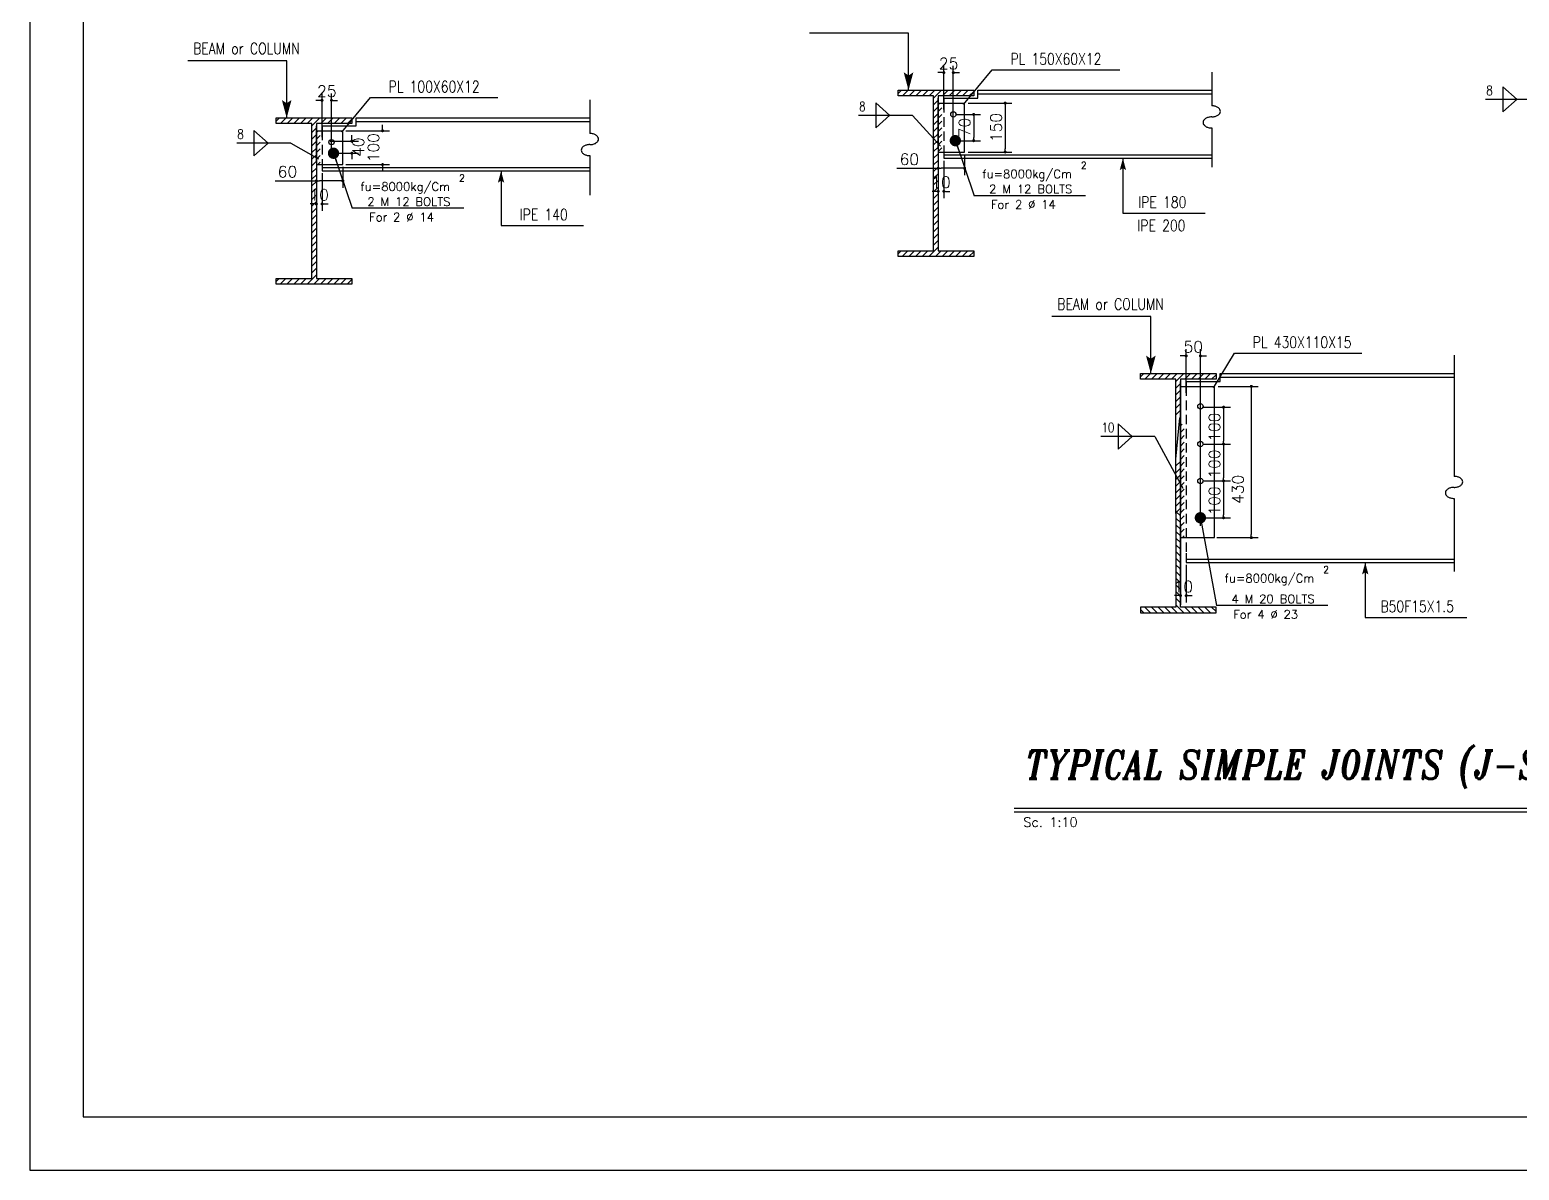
# Model space of a CAD drawing. Header units: inches. Extents: x 1387 to 2676, y -3005 to -2136.
# Drawn here: x 2503.11 to 2542.5, y -2936.81 to -2906.65 of the extents above; entities that cross this region are included whole.
import ezdxf
from ezdxf.enums import TextEntityAlignment as Align

# ---------------------------------------------------------------- set-up
doc = ezdxf.new("R2010")
doc.units = ezdxf.units.IN
doc.header["$MEASUREMENT"] = 0
doc.linetypes.add('HIDDEN', pattern=[0.375, 0.25, -0.125])
for name, color, linetype in [('1', 1, 'Continuous'), ('1R', 1, 'Continuous'), ('2Y', 2, 'Continuous'), ('3', 3, 'HIDDEN'), ('3G', 3, 'Continuous'), ('4C', 4, 'Continuous'), ('col-new', 3, 'Continuous'), ('D', 1, 'Continuous'), ('DIM', 8, 'Continuous'), ('Hatch', 1, 'Continuous'), ('LAIN-1', 1, 'HIDDEN'), ('lateral brace', 5, 'Continuous'), ('Layer4', 118, 'Continuous'), ('Pich', 2, 'Continuous'), ('TRI1', 3, 'Continuous')]:
    doc.layers.add(name, color=color, linetype=linetype)
doc.styles.add('ITALICT', font='italict')
doc.styles.add('ROMANC', font='TXT.shx')
doc.styles.add('ROMANS', font='ROMANS')
doc.styles.add('ROMANT', font='romant')
doc.dimstyles.new('1-50-2', dxfattribs={"dimtxt": 0.3, "dimasz": 0.08, "dimexe": 0.18, "dimexo": 0.0625, "dimgap": 0.09, "dimtad": 1, "dimdec": 0, "dimlfac": 500, "dimdsep": 46, "dimtxsty": 'ROMANT', "dimblk": 'DOT', "dimcen": 0.09, "dimclrd": 1, "dimclre": 1, "dimclrt": 3, "dimadec": 0, "dimazin": 0, "dimtfac": 1, "dimtdec": 0, "dimtix": 1, "dimtofl": 0, "dimtmove": 2, "dimatfit": 3, "dimldrblk": 'DOT', "dimfxl": 1, "dimtolj": 1, "dimarcsym": 0})
doc.dimstyles.new('10', dxfattribs={"dimtxt": 0.2, "dimasz": 0.09, "dimexe": 0.18, "dimexo": 0.1, "dimgap": 0, "dimtad": 0, "dimdec": 3, "dimlfac": 100, "dimrnd": 0.5, "dimzin": 12, "dimdsep": 46, "dimtxsty": 'ROMANC', "dimblk": 'DOT', "dimcen": 0, "dimclrd": 1, "dimclre": 1, "dimclrt": 2, "dimadec": 1, "dimazin": 0, "dimtfac": 1, "dimtdec": 3, "dimtmove": 2, "dimatfit": 3, "dimldrblk": 'DOT', "dimfxl": 1, "dimtvp": 0.909091, "dimtolj": 1, "dimtzin": 12, "dimarcsym": 0})

# ---------------------------------------------------------------- blocks, each defined once
blk = doc.blocks.new('DOT')
at = {"layer": 'DIM', "color": 0, "linetype": 'ByBlock'}
blk.add_line((-0.5, 0), (-1, 0), dxfattribs=at)
at = {"layer": 'DIM', "color": 0, "linetype": 'ByBlock', "const_width": 0.5}
blk.add_lwpolyline([(-0.25, 0, 1), (0.25, 0, 1)], format="xyb", close=True, dxfattribs=at)
blk = doc.blocks.new('*D75')
at = {"layer": 'D', "color": 1, "lineweight": -2, "transparency": 16777216}
for p, q in [((2512.441, -2909.24), (2512.441, -2909.16)), ((2511.465, -2909.32), (2512.621, -2909.32)), ((2511.465, -2910.214), (2512.621, -2910.214)), ((2512.441, -2910.294), (2512.441, -2910.374))]:
    blk.add_line(p, q, dxfattribs=at)
at = {"layer": 'Defpoints', "color": 0, "transparency": 16777216}
for p in [(2511.403, -2909.32), (2511.403, -2910.214), (2512.441, -2910.214)]:
    blk.add_point(p, dxfattribs=at)
at = {"layer": 'D', "color": 1, "lineweight": -2, "transparency": 16777216, "xscale": 0.08, "yscale": 0.08, "zscale": 0.08}
for p, rotation in [((2512.441, -2909.32), 270), ((2512.441, -2910.214), 90)]:
    blk.add_blockref('DOT', p, dxfattribs=dict(at, rotation=rotation))
at = {"layer": 'D', "color": 2, "transparency": 16777216, "insert": (2512.201, -2909.767), "char_height": 0.3, "attachment_point": 5, "rotation": 90, "style": 'ROMANS'}
blk.add_mtext('\\A1;100', dxfattribs=at)
blk = doc.blocks.new('_Dot')
at = {"layer": 'DIM', "color": 0, "lineweight": -2}
blk.add_line((-0.5, 0), (-1, 0), dxfattribs=at)
at = {"layer": 'DIM', "color": 0, "const_width": 0.5}
blk.add_lwpolyline([(-0.25, 0, 1), (0.25, 0, 1)], format="xyb", close=True, dxfattribs=at)
blk = doc.blocks.new('*D118')
at = {"layer": 'D', "color": 1, "lineweight": -2, "transparency": 16777216}
for p, q in [((2510.69, -2910.444), (2510.69, -2911.435)), ((2510.84, -2910.444), (2510.84, -2911.435)), ((2510.61, -2911.255), (2510.53, -2911.255)), ((2510.92, -2911.255), (2511, -2911.255))]:
    blk.add_line(p, q, dxfattribs=at)
at = {"layer": 'Defpoints', "color": 0, "transparency": 16777216}
for p in [(2510.69, -2910.381), (2510.84, -2910.381), (2510.69, -2911.255)]:
    blk.add_point(p, dxfattribs=at)
at = {"layer": 'D', "color": 1, "lineweight": -2, "transparency": 16777216, "xscale": 0.08, "yscale": 0.08, "zscale": 0.08}
blk.add_blockref('DOT', (2510.69, -2911.255), dxfattribs=at)
at = {"layer": 'D', "color": 1, "lineweight": -2, "transparency": 16777216, "xscale": 0.08, "yscale": 0.08, "zscale": 0.08, "rotation": 180}
blk.add_blockref('DOT', (2510.84, -2911.255), dxfattribs=at)
at = {"layer": 'D', "color": 2, "transparency": 16777216, "insert": (2510.765, -2911.015), "char_height": 0.3, "attachment_point": 5, "style": 'ROMANS'}
blk.add_mtext('\\A1;10', dxfattribs=at)
blk = doc.blocks.new('*D76')
at = {"layer": 'D', "color": 1, "lineweight": -2, "transparency": 16777216}
for p, q in [((2510.84, -2909.491), (2510.84, -2908.335)), ((2511.09, -2909.832), (2511.09, -2908.335)), ((2510.76, -2908.515), (2510.68, -2908.515)), ((2511.17, -2908.515), (2511.25, -2908.515))]:
    blk.add_line(p, q, dxfattribs=at)
at = {"layer": 'Defpoints', "color": 0, "transparency": 16777216}
for p in [(2511.09, -2908.515), (2510.84, -2909.553), (2511.09, -2909.895)]:
    blk.add_point(p, dxfattribs=at)
at = {"layer": 'D', "color": 1, "lineweight": -2, "transparency": 16777216, "xscale": 0.08, "yscale": 0.08, "zscale": 0.08}
blk.add_blockref('DOT', (2510.84, -2908.515), dxfattribs=at)
at = {"layer": 'D', "color": 1, "lineweight": -2, "transparency": 16777216, "xscale": 0.08, "yscale": 0.08, "zscale": 0.08, "rotation": 180}
blk.add_blockref('DOT', (2511.09, -2908.515), dxfattribs=at)
at = {"layer": 'D', "color": 2, "transparency": 16777216, "insert": (2510.965, -2908.275), "char_height": 0.3, "attachment_point": 5, "style": 'ROMANS'}
blk.add_mtext('\\A1;25', dxfattribs=at)
blk = doc.blocks.new('*D77')
at = {"layer": 'D', "color": 1, "lineweight": -2, "transparency": 16777216}
for p, q in [((2511.628, -2909.515), (2511.628, -2909.435)), ((2511.054, -2909.595), (2511.808, -2909.595)), ((2511.054, -2909.914), (2511.808, -2909.914)), ((2511.628, -2909.994), (2511.628, -2910.074))]:
    blk.add_line(p, q, dxfattribs=at)
at = {"layer": 'Defpoints', "color": 0, "transparency": 16777216}
for p in [(2510.991, -2909.595), (2510.991, -2909.914), (2511.628, -2909.914)]:
    blk.add_point(p, dxfattribs=at)
at = {"layer": 'D', "color": 1, "lineweight": -2, "transparency": 16777216, "xscale": 0.08, "yscale": 0.08, "zscale": 0.08}
for p, rotation in [((2511.628, -2909.595), 270), ((2511.628, -2909.914), 90)]:
    blk.add_blockref('DOT', p, dxfattribs=dict(at, rotation=rotation))
at = {"layer": 'D', "color": 2, "transparency": 16777216, "insert": (2511.8, -2909.755), "char_height": 0.3, "attachment_point": 5, "rotation": 90, "style": 'ROMANS'}
blk.add_mtext('\\A1;40', dxfattribs=at)
blk = doc.blocks.new('*D119')
at = {"layer": 'D', "color": 1, "lineweight": -2, "transparency": 16777216}
for p, q in [((2510.69, -2910.277), (2510.69, -2910.825)), ((2511.39, -2910.277), (2511.39, -2910.825)), ((2509.6, -2910.645), (2510.69, -2910.645)), ((2511.31, -2910.645), (2510.77, -2910.645))]:
    blk.add_line(p, q, dxfattribs=at)
at = {"layer": 'Defpoints', "color": 0, "transparency": 16777216}
for p in [(2510.69, -2910.214), (2511.39, -2910.214), (2510.69, -2910.645)]:
    blk.add_point(p, dxfattribs=at)
at = {"layer": 'D', "color": 1, "lineweight": -2, "transparency": 16777216, "xscale": 0.08, "yscale": 0.08, "zscale": 0.08, "rotation": 180}
blk.add_blockref('DOT', (2510.69, -2910.645), dxfattribs=at)
at = {"layer": 'D', "color": 1, "lineweight": -2, "transparency": 16777216, "xscale": 0.08, "yscale": 0.08, "zscale": 0.08}
blk.add_blockref('DOT', (2511.39, -2910.645), dxfattribs=at)
at = {"layer": 'D', "color": 2, "transparency": 16777216, "insert": (2509.925, -2910.405), "char_height": 0.3, "attachment_point": 5, "style": 'ROMANS'}
blk.add_mtext('\\A1;60', dxfattribs=at)
blk = doc.blocks.new('*D87')
at = {"layer": 'D', "color": 1, "lineweight": -2, "transparency": 16777216}
for p, q in [((2527.932, -2908.588), (2529.088, -2908.588)), ((2528.908, -2908.668), (2528.908, -2909.802)), ((2527.932, -2909.882), (2529.088, -2909.882))]:
    blk.add_line(p, q, dxfattribs=at)
at = {"layer": 'Defpoints', "color": 0, "transparency": 16777216}
for p in [(2527.869, -2908.588), (2527.869, -2909.882), (2528.908, -2909.882)]:
    blk.add_point(p, dxfattribs=at)
at = {"layer": 'D', "color": 1, "lineweight": -2, "transparency": 16777216, "xscale": 0.08, "yscale": 0.08, "zscale": 0.08}
for p, rotation in [((2528.908, -2908.588), 90), ((2528.908, -2909.882), 270)]:
    blk.add_blockref('DOT', p, dxfattribs=dict(at, rotation=rotation))
at = {"layer": 'D', "color": 2, "transparency": 16777216, "insert": (2528.668, -2909.235), "char_height": 0.3, "attachment_point": 5, "rotation": 90, "style": 'ROMANS'}
blk.add_mtext('\\A1;150', dxfattribs=at)
blk = doc.blocks.new('*D120')
at = {"layer": 'D', "color": 1, "lineweight": -2, "transparency": 16777216}
for p, q in [((2527.136, -2910.111), (2527.136, -2911.102)), ((2527.286, -2910.111), (2527.286, -2911.102)), ((2527.056, -2910.922), (2526.976, -2910.922)), ((2527.366, -2910.922), (2527.446, -2910.922))]:
    blk.add_line(p, q, dxfattribs=at)
at = {"layer": 'Defpoints', "color": 0, "transparency": 16777216}
for p in [(2527.136, -2910.049), (2527.286, -2910.049), (2527.136, -2910.922)]:
    blk.add_point(p, dxfattribs=at)
at = {"layer": 'D', "color": 1, "lineweight": -2, "transparency": 16777216, "xscale": 0.08, "yscale": 0.08, "zscale": 0.08}
blk.add_blockref('DOT', (2527.136, -2910.922), dxfattribs=at)
at = {"layer": 'D', "color": 1, "lineweight": -2, "transparency": 16777216, "xscale": 0.08, "yscale": 0.08, "zscale": 0.08, "rotation": 180}
blk.add_blockref('DOT', (2527.286, -2910.922), dxfattribs=at)
at = {"layer": 'D', "color": 2, "transparency": 16777216, "insert": (2527.211, -2910.682), "char_height": 0.3, "attachment_point": 5, "style": 'ROMANS'}
blk.add_mtext('\\A1;10', dxfattribs=at)
blk = doc.blocks.new('*D88')
at = {"layer": 'D', "color": 1, "lineweight": -2, "transparency": 16777216}
for p, q in [((2527.206, -2907.782), (2527.126, -2907.782)), ((2527.286, -2908.758), (2527.286, -2907.602)), ((2527.536, -2909.5), (2527.536, -2907.602)), ((2527.616, -2907.782), (2527.696, -2907.782))]:
    blk.add_line(p, q, dxfattribs=at)
at = {"layer": 'Defpoints', "color": 0, "transparency": 16777216}
for p in [(2527.536, -2907.782), (2527.286, -2908.821), (2527.536, -2909.562)]:
    blk.add_point(p, dxfattribs=at)
at = {"layer": 'D', "color": 1, "lineweight": -2, "transparency": 16777216, "xscale": 0.08, "yscale": 0.08, "zscale": 0.08}
blk.add_blockref('DOT', (2527.286, -2907.782), dxfattribs=at)
at = {"layer": 'D', "color": 1, "lineweight": -2, "transparency": 16777216, "xscale": 0.08, "yscale": 0.08, "zscale": 0.08, "rotation": 180}
blk.add_blockref('DOT', (2527.536, -2907.782), dxfattribs=at)
at = {"layer": 'D', "color": 2, "transparency": 16777216, "insert": (2527.411, -2907.542), "char_height": 0.3, "attachment_point": 5, "style": 'ROMANS'}
blk.add_mtext('\\A1;25', dxfattribs=at)
blk = doc.blocks.new('*D89')
at = {"layer": 'D', "color": 1, "lineweight": -2, "transparency": 16777216}
for p, q in [((2527.599, -2908.888), (2528.255, -2908.888)), ((2528.075, -2908.968), (2528.075, -2909.502)), ((2527.5, -2909.582), (2528.255, -2909.582))]:
    blk.add_line(p, q, dxfattribs=at)
at = {"layer": 'Defpoints', "color": 0, "transparency": 16777216}
for p in [(2527.536, -2908.888), (2527.438, -2909.582), (2528.075, -2909.582)]:
    blk.add_point(p, dxfattribs=at)
at = {"layer": 'D', "color": 1, "lineweight": -2, "transparency": 16777216, "xscale": 0.08, "yscale": 0.08, "zscale": 0.08}
for p, rotation in [((2528.075, -2908.888), 90), ((2528.075, -2909.582), 270)]:
    blk.add_blockref('DOT', p, dxfattribs=dict(at, rotation=rotation))
at = {"layer": 'D', "color": 2, "transparency": 16777216, "insert": (2527.835, -2909.235), "char_height": 0.3, "attachment_point": 5, "rotation": 90, "style": 'ROMANS'}
blk.add_mtext('\\A1;70', dxfattribs=at)
blk = doc.blocks.new('*D121')
at = {"layer": 'D', "color": 1, "lineweight": -2, "transparency": 16777216}
for p, q in [((2527.136, -2909.944), (2527.136, -2910.492)), ((2527.836, -2909.944), (2527.836, -2910.492)), ((2526.046, -2910.312), (2527.136, -2910.312)), ((2527.756, -2910.312), (2527.216, -2910.312))]:
    blk.add_line(p, q, dxfattribs=at)
at = {"layer": 'Defpoints', "color": 0, "transparency": 16777216}
for p in [(2527.136, -2909.882), (2527.836, -2909.882), (2527.136, -2910.312)]:
    blk.add_point(p, dxfattribs=at)
at = {"layer": 'D', "color": 1, "lineweight": -2, "transparency": 16777216, "xscale": 0.08, "yscale": 0.08, "zscale": 0.08, "rotation": 180}
blk.add_blockref('DOT', (2527.136, -2910.312), dxfattribs=at)
at = {"layer": 'D', "color": 1, "lineweight": -2, "transparency": 16777216, "xscale": 0.08, "yscale": 0.08, "zscale": 0.08}
blk.add_blockref('DOT', (2527.836, -2910.312), dxfattribs=at)
at = {"layer": 'D', "color": 2, "transparency": 16777216, "insert": (2526.372, -2910.072), "char_height": 0.3, "attachment_point": 5, "style": 'ROMANS'}
blk.add_mtext('\\A1;60', dxfattribs=at)
blk = doc.blocks.new('*D481')
at = {"layer": 'D', "color": 1, "lineweight": -2, "transparency": 16777216}
for p, q in [((2534.541, -2916.081), (2535.597, -2916.081)), ((2535.417, -2916.161), (2535.417, -2920.001)), ((2534.508, -2920.081), (2535.597, -2920.081))]:
    blk.add_line(p, q, dxfattribs=at)
at = {"layer": 'Defpoints', "color": 0, "transparency": 16777216}
for p in [(2534.478, -2916.081), (2534.446, -2920.081), (2535.417, -2920.081)]:
    blk.add_point(p, dxfattribs=at)
at = {"layer": 'D', "color": 1, "lineweight": -2, "transparency": 16777216, "xscale": 0.08, "yscale": 0.08, "zscale": 0.08}
for p, rotation in [((2535.417, -2916.081), 90), ((2535.417, -2920.081), 270)]:
    blk.add_blockref('DOT', p, dxfattribs=dict(at, rotation=rotation))
at = {"layer": 'D', "color": 2, "transparency": 16777216, "insert": (2535.063, -2918.806), "char_height": 0.3, "attachment_point": 5, "rotation": 90, "style": 'ROMANS'}
blk.add_mtext('\\A1;430', dxfattribs=at)
blk = doc.blocks.new('*D485')
at = {"layer": 'D', "color": 1, "lineweight": -2, "transparency": 16777216}
for p, q in [((2533.546, -2920.804), (2533.546, -2921.795)), ((2533.696, -2920.804), (2533.696, -2921.795)), ((2533.466, -2921.615), (2533.386, -2921.615)), ((2533.776, -2921.615), (2533.856, -2921.615))]:
    blk.add_line(p, q, dxfattribs=at)
at = {"layer": 'Defpoints', "color": 0, "transparency": 16777216}
for p in [(2533.546, -2920.742), (2533.696, -2920.742), (2533.546, -2921.615)]:
    blk.add_point(p, dxfattribs=at)
at = {"layer": 'D', "color": 1, "lineweight": -2, "transparency": 16777216, "xscale": 0.08, "yscale": 0.08, "zscale": 0.08}
blk.add_blockref('DOT', (2533.546, -2921.615), dxfattribs=at)
at = {"layer": 'D', "color": 1, "lineweight": -2, "transparency": 16777216, "xscale": 0.08, "yscale": 0.08, "zscale": 0.08, "rotation": 180}
blk.add_blockref('DOT', (2533.696, -2921.615), dxfattribs=at)
at = {"layer": 'D', "color": 2, "transparency": 16777216, "insert": (2533.621, -2921.375), "char_height": 0.3, "attachment_point": 5, "style": 'ROMANS'}
blk.add_mtext('\\A1;10', dxfattribs=at)
blk = doc.blocks.new('*D482')
at = {"layer": 'D', "color": 1, "lineweight": -2, "transparency": 16777216}
for p, q in [((2533.616, -2915.275), (2533.536, -2915.275)), ((2533.696, -2916.251), (2533.696, -2915.095)), ((2534.071, -2919.768), (2534.071, -2915.095)), ((2534.151, -2915.275), (2534.231, -2915.275))]:
    blk.add_line(p, q, dxfattribs=at)
at = {"layer": 'Defpoints', "color": 0, "transparency": 16777216}
for p in [(2534.071, -2915.275), (2533.696, -2916.314), (2534.071, -2919.83)]:
    blk.add_point(p, dxfattribs=at)
at = {"layer": 'D', "color": 1, "lineweight": -2, "transparency": 16777216, "xscale": 0.08, "yscale": 0.08, "zscale": 0.08}
blk.add_blockref('DOT', (2533.696, -2915.275), dxfattribs=at)
at = {"layer": 'D', "color": 1, "lineweight": -2, "transparency": 16777216, "xscale": 0.08, "yscale": 0.08, "zscale": 0.08, "rotation": 180}
blk.add_blockref('DOT', (2534.071, -2915.275), dxfattribs=at)
at = {"layer": 'D', "color": 2, "transparency": 16777216, "insert": (2533.883, -2915.035), "char_height": 0.3, "attachment_point": 5, "style": 'ROMANS'}
blk.add_mtext('\\A1;50', dxfattribs=at)
blk = doc.blocks.new('*D483')
at = {"layer": 'D', "color": 1, "lineweight": -2, "transparency": 16777216}
for p, q in [((2534.133, -2918.581), (2534.864, -2918.581)), ((2534.684, -2918.661), (2534.684, -2919.476)), ((2534.133, -2919.556), (2534.864, -2919.556))]:
    blk.add_line(p, q, dxfattribs=at)
at = {"layer": 'Defpoints', "color": 0, "transparency": 16777216}
for p in [(2534.071, -2918.581), (2534.071, -2919.556), (2534.684, -2919.556)]:
    blk.add_point(p, dxfattribs=at)
at = {"layer": 'D', "color": 1, "lineweight": -2, "transparency": 16777216, "xscale": 0.08, "yscale": 0.08, "zscale": 0.08}
for p, rotation in [((2534.684, -2918.581), 90), ((2534.684, -2919.556), 270)]:
    blk.add_blockref('DOT', p, dxfattribs=dict(at, rotation=rotation))
at = {"layer": 'D', "color": 2, "transparency": 16777216, "insert": (2534.444, -2919.111), "char_height": 0.3, "attachment_point": 5, "rotation": 90, "style": 'ROMANS'}
blk.add_mtext('\\A1;100', dxfattribs=at)
blk = doc.blocks.new('*D484')
at = {"layer": 'D', "color": 1, "lineweight": -2, "transparency": 16777216}
for p, q in [((2534.133, -2917.606), (2534.864, -2917.606)), ((2534.684, -2917.686), (2534.684, -2918.501)), ((2534.133, -2918.581), (2534.864, -2918.581))]:
    blk.add_line(p, q, dxfattribs=at)
at = {"layer": 'Defpoints', "color": 0, "transparency": 16777216}
for p in [(2534.071, -2917.606), (2534.071, -2918.581), (2534.684, -2918.581)]:
    blk.add_point(p, dxfattribs=at)
at = {"layer": 'D', "color": 1, "lineweight": -2, "transparency": 16777216, "xscale": 0.08, "yscale": 0.08, "zscale": 0.08}
for p, rotation in [((2534.684, -2917.606), 90), ((2534.684, -2918.581), 270)]:
    blk.add_blockref('DOT', p, dxfattribs=dict(at, rotation=rotation))
at = {"layer": 'D', "color": 2, "transparency": 16777216, "insert": (2534.444, -2918.136), "char_height": 0.3, "attachment_point": 5, "rotation": 90, "style": 'ROMANS'}
blk.add_mtext('\\A1;100', dxfattribs=at)
blk = doc.blocks.new('*D486')
at = {"layer": 'D', "color": 1, "lineweight": -2, "transparency": 16777216}
for p, q in [((2534.133, -2916.631), (2534.864, -2916.631)), ((2534.684, -2916.711), (2534.684, -2917.526)), ((2534.133, -2917.606), (2534.864, -2917.606))]:
    blk.add_line(p, q, dxfattribs=at)
at = {"layer": 'Defpoints', "color": 0, "transparency": 16777216}
for p in [(2534.071, -2916.631), (2534.071, -2917.606), (2534.684, -2917.606)]:
    blk.add_point(p, dxfattribs=at)
at = {"layer": 'D', "color": 1, "lineweight": -2, "transparency": 16777216, "xscale": 0.08, "yscale": 0.08, "zscale": 0.08}
for p, rotation in [((2534.684, -2916.631), 90), ((2534.684, -2917.606), 270)]:
    blk.add_blockref('DOT', p, dxfattribs=dict(at, rotation=rotation))
at = {"layer": 'D', "color": 2, "transparency": 16777216, "insert": (2534.444, -2917.161), "char_height": 0.3, "attachment_point": 5, "rotation": 90, "style": 'ROMANS'}
blk.add_mtext('\\A1;100', dxfattribs=at)

msp = doc.modelspace()

# ---------------------------------------------------------------- hatches: boundary and pattern name
at = {"layer": 'Hatch'}
h = msp.add_hatch(dxfattribs=at)
h.set_pattern_fill('ANSI31', color=256, style=0)
h.set_pattern_definition([(45, (831.48602, -3837.83638), (-0.088388348, 0.088388348), [])])
edge = h.paths.add_edge_path()
edge.add_line((2528.076456, -2908.248702), (2526.076456, -2908.248702))
edge.add_line((2526.076456, -2908.248702), (2526.076456, -2908.398702))
edge.add_line((2526.076456, -2908.398702), (2527.016456, -2908.398702))
edge.add_line((2527.016456, -2908.398702), (2527.016456, -2909.406702))
edge.add_arc((2527.016456, -2909.431139), 0.024437, 0, 90, ccw=False)
edge.add_line((2527.040893, -2909.431139), (2527.11202, -2909.431139))
edge.add_arc((2527.136456, -2909.431139), 0.024437, 90, 180, ccw=False)
edge.add_line((2527.136456, -2909.406702), (2527.136456, -2908.398702))
edge.add_line((2527.136456, -2908.398702), (2528.076456, -2908.398702))
edge.add_line((2528.076456, -2908.398702), (2528.076456, -2908.323702))
edge.add_line((2528.076456, -2908.323702), (2528.508279, -2908.360242))
edge.add_arc((2528.479188, -2908.360242), 0.029091, -180, 0, ccw=False)
edge.add_arc((2528.479188, -2908.360242), 0.029091, 0, 180, ccw=False)
edge.add_line((2528.508279, -2908.360242), (2528.076456, -2908.323702))
edge.add_line((2528.076456, -2908.323702), (2528.076456, -2908.248702))
edge = h.paths.add_edge_path()
edge.add_arc((2528.479188, -2912.54304), 0.029091, 0, 180, ccw=False)
edge.add_line((2528.508279, -2912.54304), (2528.076456, -2912.573702))
edge.add_line((2528.076456, -2912.573702), (2528.076456, -2912.498702))
edge.add_line((2528.076456, -2912.498702), (2527.136456, -2912.498702))
edge.add_line((2527.136456, -2912.498702), (2527.136456, -2911.266965))
edge.add_line((2527.136456, -2911.266965), (2527.11371, -2911.266965))
edge.add_arc((2527.084619, -2911.266965), 0.029091, -180, 0, ccw=False)
edge.add_arc((2527.084619, -2911.266965), 0.029091, 0, 180, ccw=False)
edge.add_line((2527.11371, -2911.266965), (2527.136456, -2911.266965))
edge.add_line((2527.136456, -2911.266965), (2527.136456, -2909.455576))
edge.add_arc((2527.136456, -2909.431139), 0.024437, 180, 270, ccw=False)
edge.add_line((2527.11202, -2909.431139), (2527.040893, -2909.431139))
edge.add_arc((2527.016456, -2909.431139), 0.024437, -90, 0, ccw=False)
edge.add_line((2527.016456, -2909.455576), (2527.016456, -2912.498702))
edge.add_line((2527.016456, -2912.498702), (2526.076456, -2912.498702))
edge.add_line((2526.076456, -2912.498702), (2526.076456, -2912.648702))
edge.add_line((2526.076456, -2912.648702), (2528.076456, -2912.648702))
edge.add_line((2528.076456, -2912.648702), (2528.076456, -2912.573702))
edge.add_line((2528.076456, -2912.573702), (2528.508279, -2912.54304))
edge.add_arc((2528.479188, -2912.54304), 0.029091, -180, 0, ccw=False)
h = msp.add_hatch(dxfattribs=at)
h.set_pattern_fill('ANSI31', color=256, style=0)
h.set_pattern_definition([(45, (810.60503, -3836.91928), (-0.088388348, 0.088388348), [])])
h.paths.add_polyline_path([(2527.136456, -2909.881595), (2527.160217, -2909.881595), (2527.136456, -2909.440441)], flags=17)
h.paths.add_polyline_path([(2527.236456, -2908.587669), (2527.136456, -2908.587669), (2527.136456, -2909.440441), (2527.160217, -2909.881595), (2527.236456, -2909.881595)])
h = msp.add_hatch(dxfattribs=at)
h.set_pattern_fill('ANSI31', color=256, style=0)
h.set_pattern_definition([(45, (815.03942, -3838.56918), (-0.088388348, 0.088388348), [])])
edge = h.paths.add_edge_path()
edge.add_line((2511.629866, -2908.981496), (2509.629866, -2908.981496))
edge.add_line((2509.629866, -2908.981496), (2509.629866, -2909.131496))
edge.add_line((2509.629866, -2909.131496), (2510.569866, -2909.131496))
edge.add_line((2510.569866, -2909.131496), (2510.569866, -2910.139495))
edge.add_arc((2510.569866, -2910.163932), 0.024437, 0, 90, ccw=False)
edge.add_line((2510.594303, -2910.163932), (2510.665429, -2910.163932))
edge.add_arc((2510.689866, -2910.163932), 0.024437, 90, 180, ccw=False)
edge.add_line((2510.689866, -2910.139495), (2510.689866, -2909.131496))
edge.add_line((2510.689866, -2909.131496), (2511.629866, -2909.131496))
edge.add_line((2511.629866, -2909.131496), (2511.629866, -2909.056496))
edge.add_line((2511.629866, -2909.056496), (2512.061689, -2909.093035))
edge.add_arc((2512.032597, -2909.093035), 0.029091, -180, 0, ccw=False)
edge.add_arc((2512.032597, -2909.093035), 0.029091, 0, 180, ccw=False)
edge.add_line((2512.061689, -2909.093035), (2511.629866, -2909.056496))
edge.add_line((2511.629866, -2909.056496), (2511.629866, -2908.981496))
edge = h.paths.add_edge_path()
edge.add_arc((2512.032597, -2913.275833), 0.029091, 0, 180, ccw=False)
edge.add_line((2512.061689, -2913.275833), (2511.629866, -2913.306496))
edge.add_line((2511.629866, -2913.306496), (2511.629866, -2913.231496))
edge.add_line((2511.629866, -2913.231496), (2510.689866, -2913.231496))
edge.add_line((2510.689866, -2913.231496), (2510.689866, -2911.999758))
edge.add_line((2510.689866, -2911.999758), (2510.66712, -2911.999758))
edge.add_arc((2510.638028, -2911.999758), 0.029091, -180, 0, ccw=False)
edge.add_arc((2510.638028, -2911.999758), 0.029091, 0, 180, ccw=False)
edge.add_line((2510.66712, -2911.999758), (2510.689866, -2911.999758))
edge.add_line((2510.689866, -2911.999758), (2510.689866, -2910.188369))
edge.add_arc((2510.689866, -2910.163932), 0.024437, 180, 270, ccw=False)
edge.add_line((2510.665429, -2910.163932), (2510.594303, -2910.163932))
edge.add_arc((2510.569866, -2910.163932), 0.024437, -90, 0, ccw=False)
edge.add_line((2510.569866, -2910.188369), (2510.569866, -2913.231496))
edge.add_line((2510.569866, -2913.231496), (2509.629866, -2913.231496))
edge.add_line((2509.629866, -2913.231496), (2509.629866, -2913.381496))
edge.add_line((2509.629866, -2913.381496), (2511.629866, -2913.381496))
edge.add_line((2511.629866, -2913.381496), (2511.629866, -2913.306496))
edge.add_line((2511.629866, -2913.306496), (2512.061689, -2913.275833))
edge.add_arc((2512.032597, -2913.275833), 0.029091, -180, 0, ccw=False)
h = msp.add_hatch(dxfattribs=at)
h.set_pattern_fill('ANSI31', color=256, style=0)
h.set_pattern_definition([(45, (794.15844, -3837.65207), (-0.088388348, 0.088388348), [])])
h.paths.add_polyline_path([(2510.689866, -2910.214388), (2510.713626, -2910.214388), (2510.689866, -2910.173234)])
h.paths.add_polyline_path([(2510.789866, -2909.320462), (2510.689866, -2909.320462), (2510.689866, -2910.173234), (2510.713626, -2910.214388), (2510.789866, -2910.214388)])
h = msp.add_hatch(dxfattribs=at)
h.set_pattern_fill('ANSI31', color=256, style=0)
h.set_pattern_definition([(45, (817.01414, -3845.41246), (-0.088388348, 0.088388348), [])])
h.paths.add_polyline_path([(2533.545574, -2918.974784), (2533.545574, -2920.080858), (2533.545574, -2917.933629)], flags=17)
h.paths.add_polyline_path([(2533.645574, -2917.080858), (2533.545574, -2917.080858), (2533.545574, -2917.933629), (2533.545574, -2920.080858), (2533.645574, -2920.080858)])

# ---------------------------------------------------------------- linework, layer by layer
at = {"color": 1, "linetype": 'ByBlock', "ltscale": 3}
for p, q in [((2531.032625, -2911.037334), (2528.086434, -2911.037334)), ((2514.586034, -2911.370128), (2511.639843, -2911.370128)), ((2537.441742, -2921.879037), (2534.495551, -2921.879037))]:
    msp.add_line(p, q, dxfattribs=at)
at = {"color": 6}
msp.add_line((2529.146055, -2927.238299), (2563.304488, -2927.238299), dxfattribs=at)
at = {"color": 2}
msp.add_line((2529.146055, -2927.338299), (2563.304488, -2927.338299), dxfattribs=at)
at = {"layer": '1'}
msp.add_lwpolyline([(2504.526243, -2935.397522), (2585.794593, -2935.397522), (2585.794593, -2878.764525), (2504.526243, -2878.764525)], close=True, dxfattribs=at)
at = {"layer": '1R'}
for p, q in [((2526.351646, -2906.737571), (2523.736859, -2906.737571)), ((2509.905055, -2907.470364), (2507.290268, -2907.470364)), ((2527.809763, -2908.623532), (2528.565772, -2907.705633)), ((2528.565772, -2907.705633), (2531.936299, -2907.705633)), ((2511.363173, -2909.356325), (2512.119181, -2908.438427)), ((2512.119181, -2908.438427), (2515.489709, -2908.438427)), ((2543.04636, -2908.488965), (2541.615282, -2908.488965)), ((2526.460473, -2908.912258), (2525.029395, -2908.912258)), ((2526.460473, -2908.912258), (2527.195521, -2909.730987)), ((2510.013883, -2909.645051), (2508.582805, -2909.645051)), ((2510.013883, -2909.645051), (2510.748931, -2910.06378)), ((2532.021742, -2911.497081), (2534.199547, -2911.497081)), ((2515.575152, -2911.829875), (2517.752956, -2911.829875)), ((2532.760763, -2914.230759), (2530.145976, -2914.230759)), ((2534.418881, -2916.116721), (2534.974889, -2915.198822)), ((2534.974889, -2915.198822), (2538.345416, -2915.198822)), ((2532.86959, -2917.405447), (2531.438512, -2917.405447)), ((2532.86959, -2917.405447), (2533.604638, -2918.772221)), ((2538.430859, -2922.19027), (2541.117288, -2922.19027))]:
    msp.add_line(p, q, dxfattribs=at)
at = {"layer": '2Y'}
for p, q in [((2534.370033, -2907.765848), (2534.370033, -2908.660561)), ((2517.923442, -2908.498642), (2517.923442, -2909.393354)), ((2534.370033, -2909.245141), (2534.370033, -2910.28608)), ((2517.923442, -2909.977934), (2517.923442, -2911.018873)), ((2540.77915, -2915.259037), (2540.77915, -2918.460324)), ((2540.77915, -2919.044904), (2540.77915, -2920.979269))]:
    msp.add_line(p, q, dxfattribs=at)
for centre, radius, start, end in [((2534.370033, -2909.018592), 0.358031, 75.2014959, 90), ((2534.397626, -2908.914145), 0.250001, 57.4704604, 75.2014959), ((2534.439697, -2908.848182), 0.171763, 33.0015447, 57.4704604), ((2534.50356, -2908.806706), 0.095614, 326.9984553, 33.0015493), ((2534.236505, -2909.098996), 0.095614, 146.9984553, 213.0015294), ((2534.300368, -2909.140472), 0.171763, 122.5295396, 146.9984553), ((2534.300368, -2909.05752), 0.171763, 213.0015447, 237.4704604), ((2534.342439, -2909.206435), 0.250001, 104.7985041, 122.5295396), ((2534.370033, -2909.310882), 0.358031, 90, 104.7985041), ((2534.370033, -2908.59482), 0.358031, 270, 284.7985041), ((2534.397626, -2908.699267), 0.250001, 284.7985041, 302.5295396), ((2534.439697, -2908.765231), 0.171763, 302.5295396, 326.9984553), ((2517.923442, -2909.751385), 0.358031, 75.2014959, 90), ((2517.951035, -2909.646938), 0.250001, 57.4704604, 75.2014959), ((2517.993106, -2909.580975), 0.171763, 33.0015447, 57.4704604), ((2518.056969, -2909.539499), 0.095614, 326.9984553, 33.0015493), ((2534.342439, -2908.991557), 0.250001, 237.4704604, 255.2014959), ((2534.370033, -2908.88711), 0.358031, 255.2014959, 270), ((2517.789915, -2909.831789), 0.095614, 146.9984553, 213.0015294), ((2517.853778, -2909.873265), 0.171763, 122.5295396, 146.9984553), ((2517.853778, -2909.790314), 0.171763, 213.0015447, 237.4704604), ((2517.895849, -2909.939228), 0.250001, 104.7985041, 122.5295396), ((2517.895849, -2909.72435), 0.250001, 237.4704604, 255.2014959), ((2517.923442, -2910.043675), 0.358031, 90, 104.7985041), ((2517.923442, -2909.327613), 0.358031, 270, 284.7985041), ((2517.951035, -2909.43206), 0.250001, 284.7985041, 302.5295396), ((2517.993106, -2909.498024), 0.171763, 302.5295396, 326.9984553), ((2517.923442, -2909.619903), 0.358031, 255.2014959, 270), ((2540.77915, -2918.818355), 0.358031, 75.2014959, 90), ((2540.806743, -2918.713908), 0.250001, 57.4704604, 75.2014959), ((2540.848814, -2918.647945), 0.171763, 33.0015447, 57.4704604), ((2540.912677, -2918.606469), 0.095614, 326.9984553, 33.0015493), ((2540.645622, -2918.898759), 0.095614, 146.9984553, 213.0015294), ((2540.709485, -2918.940235), 0.171763, 122.5295396, 146.9984553), ((2540.709485, -2918.857284), 0.171763, 213.0015447, 237.4704604), ((2540.751557, -2919.006198), 0.250001, 104.7985041, 122.5295396), ((2540.751557, -2918.79132), 0.250001, 237.4704604, 255.2014959), ((2540.77915, -2919.110645), 0.358031, 90, 104.7985041), ((2540.77915, -2918.394584), 0.358031, 270, 284.7985041), ((2540.806743, -2918.49903), 0.250001, 284.7985041, 302.5295396), ((2540.848814, -2918.564994), 0.171763, 302.5295396, 326.9984553), ((2540.77915, -2918.686873), 0.358031, 255.2014959, 270)]:
    msp.add_arc(centre, radius, start, end, dxfattribs=at)
at = {"layer": '3'}
for points in [[(2526.351646, -2908.248702), (2526.351646, -2907.858086), (2526.224005, -2907.772442)], [(2526.351646, -2908.248702), (2526.351646, -2907.858086), (2526.479286, -2907.772442)], [(2509.905055, -2908.981496), (2509.905055, -2908.590879), (2509.777415, -2908.505236)], [(2509.905055, -2908.981496), (2509.905055, -2908.590879), (2510.032696, -2908.505236)], [(2532.021742, -2910.048702), (2532.021742, -2910.305938), (2531.937686, -2910.362337)], [(2532.021742, -2910.048702), (2532.021742, -2910.305938), (2532.105798, -2910.362337)], [(2515.575152, -2910.381496), (2515.575152, -2910.638731), (2515.491096, -2910.69513)], [(2515.575152, -2910.381496), (2515.575152, -2910.638731), (2515.659208, -2910.69513)], [(2532.760763, -2915.741891), (2532.760763, -2915.351275), (2532.633122, -2915.265631)], [(2532.760763, -2915.741891), (2532.760763, -2915.351275), (2532.888403, -2915.265631)], [(2538.430859, -2920.741891), (2538.430859, -2920.999127), (2538.346803, -2921.055526)], [(2538.430859, -2920.741891), (2538.430859, -2920.999127), (2538.514915, -2921.055526)]]:
    msp.add_solid(points, dxfattribs=at)
at = {"layer": '3G'}
for p, q in [((2528.185227, -2908.248702), (2534.370033, -2908.248702)), ((2528.185227, -2908.454511), (2528.185227, -2908.248702)), ((2528.185227, -2908.340702), (2534.370033, -2908.340702)), ((2542.071072, -2908.154832), (2542.445775, -2908.489837)), ((2542.071072, -2908.154832), (2542.071072, -2908.823097)), ((2525.485185, -2908.578125), (2525.859888, -2908.91313)), ((2525.485185, -2908.578125), (2525.485185, -2909.246391)), ((2527.136456, -2909.798702), (2527.136456, -2908.454776)), ((2527.136456, -2908.587669), (2527.836456, -2908.587669)), ((2527.286456, -2908.454511), (2528.185227, -2908.454511)), ((2527.286456, -2908.454511), (2527.286456, -2908.587669)), ((2527.836456, -2909.881595), (2527.836456, -2908.587669)), ((2542.071072, -2908.823097), (2542.445775, -2908.488092)), ((2511.738636, -2908.981496), (2517.923442, -2908.981496)), ((2511.738636, -2909.187304), (2511.738636, -2908.981496)), ((2511.738636, -2909.073496), (2517.923442, -2909.073496)), ((2525.485185, -2909.246391), (2525.859888, -2908.911386)), ((2509.038595, -2909.310918), (2509.413297, -2909.645923)), ((2509.038595, -2909.310918), (2509.038595, -2909.979184)), ((2510.689866, -2910.131496), (2510.689866, -2909.18757)), ((2510.689866, -2909.320462), (2511.389866, -2909.320462)), ((2510.839866, -2909.187304), (2511.738636, -2909.187304)), ((2510.839866, -2909.187304), (2510.839866, -2909.320462)), ((2511.389866, -2910.214388), (2511.389866, -2909.320462)), ((2509.038595, -2909.979184), (2509.413297, -2909.644179)), ((2527.136456, -2909.881595), (2527.836456, -2909.881595)), ((2527.286456, -2909.798702), (2527.286456, -2910.048702)), ((2527.286456, -2909.956702), (2534.370033, -2909.956702)), ((2510.689866, -2910.214388), (2511.389866, -2910.214388)), ((2510.839866, -2910.131496), (2510.839866, -2910.381496)), ((2510.839866, -2910.289496), (2517.923442, -2910.289496)), ((2527.286456, -2910.048702), (2534.370033, -2910.048702)), ((2510.839866, -2910.381496), (2517.923442, -2910.381496)), ((2534.594344, -2915.741891), (2540.77915, -2915.741891)), ((2534.594344, -2915.9477), (2534.594344, -2915.741891)), ((2534.594344, -2915.833891), (2540.77915, -2915.833891)), ((2533.545574, -2919.291891), (2533.545574, -2915.947965)), ((2533.545574, -2916.080858), (2534.445574, -2916.080858)), ((2533.695574, -2915.9477), (2534.594344, -2915.9477)), ((2533.695574, -2915.9477), (2533.695574, -2916.080858)), ((2534.445574, -2920.080858), (2534.445574, -2916.080858)), ((2531.894302, -2917.071314), (2532.269005, -2917.406319)), ((2531.894302, -2917.071314), (2531.894302, -2917.73958)), ((2531.894302, -2917.73958), (2532.269005, -2917.404574)), ((2533.545574, -2919.719154), (2533.545574, -2921.86308)), ((2533.545574, -2920.080858), (2534.445574, -2920.080858)), ((2533.695574, -2920.491891), (2533.695574, -2920.741891)), ((2533.695574, -2920.649891), (2540.77915, -2920.649891)), ((2533.695574, -2920.741891), (2540.77915, -2920.741891))]:
    msp.add_line(p, q, dxfattribs=at)
at = {"layer": 'col-new', "color": 1, "linetype": 'HIDDEN'}
for p, q in [((2527.286456, -2908.587669), (2527.286456, -2909.881595)), ((2510.839866, -2909.320462), (2510.839866, -2910.214388)), ((2533.695574, -2916.080858), (2533.695574, -2920.574784))]:
    msp.add_line(p, q, dxfattribs=at)
at = {"layer": 'DIM'}
msp.add_lwpolyline([(2503.110418, -2936.813347), (2587.210418, -2936.813347), (2587.210418, -2877.3487), (2503.110418, -2877.3487)], close=True, dxfattribs=at)
at = {"layer": 'Hatch'}
for p, q in [((2532.485574, -2915.828668), (2532.57235, -2915.741891)), ((2532.599127, -2915.891891), (2532.749127, -2915.741891)), ((2532.775903, -2915.891891), (2532.925903, -2915.741891)), ((2532.95268, -2915.891891), (2533.10268, -2915.741891)), ((2533.129457, -2915.891891), (2533.279457, -2915.741891)), ((2533.306233, -2915.891891), (2533.456233, -2915.741891)), ((2533.425574, -2915.949328), (2533.63301, -2915.741891)), ((2533.659787, -2915.891891), (2533.809787, -2915.741891)), ((2533.836564, -2915.891891), (2533.986564, -2915.741891)), ((2534.01334, -2915.891891), (2534.16334, -2915.741891)), ((2534.190117, -2915.891891), (2534.340117, -2915.741891)), ((2534.366894, -2915.891891), (2534.485574, -2915.773211)), ((2533.425574, -2916.126105), (2533.545574, -2916.006105)), ((2533.425574, -2916.302881), (2533.545574, -2916.182881)), ((2533.425574, -2916.479658), (2533.545574, -2916.359658)), ((2533.425574, -2916.656435), (2533.545574, -2916.536435)), ((2533.425574, -2916.833211), (2533.545574, -2916.713211)), ((2533.425574, -2918.009988), (2533.526461, -2916.9091)), ((2533.530346, -2916.905216), (2533.545574, -2916.889988)), ((2533.425574, -2918.186765), (2533.545574, -2918.066765)), ((2533.425574, -2918.363541), (2533.545574, -2918.243541)), ((2533.425574, -2918.540318), (2533.545574, -2918.420318)), ((2533.425574, -2918.717095), (2533.545574, -2918.597095)), ((2533.425574, -2918.893871), (2533.545574, -2918.773871)), ((2533.425574, -2919.070648), (2533.545574, -2918.950648)), ((2533.425574, -2919.247425), (2533.545574, -2919.127425)), ((2533.425574, -2919.424202), (2533.545574, -2919.304202)), ((2533.425574, -2919.386844), (2533.545574, -2919.506844)), ((2533.425574, -2919.563621), (2533.545574, -2919.683621)), ((2533.425574, -2919.740397), (2533.545574, -2919.860397)), ((2533.425574, -2919.917174), (2533.545574, -2920.037174)), ((2533.425574, -2920.093951), (2533.545574, -2920.213951)), ((2533.425574, -2920.270727), (2533.545574, -2920.390727)), ((2533.425574, -2920.447504), (2533.545574, -2920.567504)), ((2533.425574, -2920.624281), (2533.545574, -2920.744281)), ((2533.425574, -2920.801058), (2533.526461, -2920.901945)), ((2533.425574, -2920.977834), (2533.545574, -2921.097834)), ((2533.530346, -2920.90583), (2533.545574, -2920.921058)), ((2533.425574, -2921.154611), (2533.545574, -2921.274611)), ((2533.425574, -2921.331388), (2533.545574, -2921.451388)), ((2533.425574, -2921.508164), (2533.545574, -2921.628164)), ((2533.425574, -2921.684941), (2533.545574, -2921.804941)), ((2532.485574, -2921.982378), (2532.57235, -2922.069154)), ((2532.599127, -2921.919154), (2532.749127, -2922.069154)), ((2532.775903, -2921.919154), (2532.925903, -2922.069154)), ((2532.95268, -2921.919154), (2533.10268, -2922.069154)), ((2533.129457, -2921.919154), (2533.279457, -2922.069154)), ((2533.306233, -2921.919154), (2533.456233, -2922.069154)), ((2533.425574, -2921.861718), (2533.63301, -2922.069154)), ((2533.659787, -2921.919154), (2533.809787, -2922.069154)), ((2533.836564, -2921.919154), (2533.986564, -2922.069154)), ((2534.01334, -2921.919154), (2534.16334, -2922.069154)), ((2534.190117, -2921.919154), (2534.340117, -2922.069154)), ((2534.366894, -2921.919154), (2534.485574, -2922.037834))]:
    msp.add_line(p, q, dxfattribs=at)
at = {"layer": 'LAIN-1', "ltscale": 10}
for p, q in [((2526.351646, -2908.248702), (2526.351646, -2906.737571)), ((2509.905055, -2908.981496), (2509.905055, -2907.470364)), ((2532.021742, -2910.048702), (2532.021742, -2911.497081)), ((2515.575152, -2910.381496), (2515.575152, -2911.829875)), ((2532.760763, -2915.741891), (2532.760763, -2914.230759)), ((2538.430859, -2920.741891), (2538.430859, -2922.19027))]:
    msp.add_line(p, q, dxfattribs=at)
at = {"layer": 'lateral brace'}
msp.add_lwpolyline([(2503.110418, -2936.813347), (2587.210418, -2936.813347), (2587.210418, -2877.3487), (2503.110418, -2877.3487)], close=True, dxfattribs=at)
at = {"layer": 'Layer4'}
msp.add_lwpolyline([(2587.210418, -2877.3487), (2503.110418, -2877.3487), (2503.110418, -2936.813347), (2587.210418, -2936.813347)], close=True, dxfattribs=at)
at = {"layer": 'Pich'}
for centre in [(2527.536456, -2908.887669), (2511.089866, -2909.620462), (2527.536456, -2909.581595), (2511.089866, -2909.914388), (2534.070574, -2916.605858), (2534.070574, -2917.605858), (2534.070574, -2918.580858), (2534.070574, -2919.555858)]:
    msp.add_circle(centre, 0.07, dxfattribs=at)
at = {"layer": 'TRI1', "ltscale": 10}
for points in [[(2526.076456, -2908.248702), (2528.076456, -2908.248702), (2528.076456, -2908.398702), (2527.136456, -2908.398702), (2527.136456, -2912.498702), (2528.076456, -2912.498702), (2528.076456, -2912.648702), (2526.076456, -2912.648702), (2526.076456, -2912.498702), (2527.016456, -2912.498702), (2527.016456, -2908.398702), (2526.076456, -2908.398702), (2526.076456, -2908.248702)], [(2509.629866, -2908.981496), (2511.629866, -2908.981496), (2511.629866, -2909.131496), (2510.689866, -2909.131496), (2510.689866, -2913.231496), (2511.629866, -2913.231496), (2511.629866, -2913.381496), (2509.629866, -2913.381496), (2509.629866, -2913.231496), (2510.569866, -2913.231496), (2510.569866, -2909.131496), (2509.629866, -2909.131496), (2509.629866, -2908.981496)], [(2532.485574, -2915.741891), (2534.485574, -2915.741891), (2534.485574, -2915.891891), (2533.545574, -2915.891891), (2533.545574, -2919.441891)], [(2533.425574, -2919.441891), (2533.425574, -2915.891891), (2532.485574, -2915.891891), (2532.485574, -2915.741891)], [(2532.485574, -2922.069154), (2534.485574, -2922.069154), (2534.485574, -2921.919154), (2533.545574, -2921.919154), (2533.545574, -2919.369154)], [(2533.425574, -2919.369154), (2533.425574, -2921.919154), (2532.485574, -2921.919154), (2532.485574, -2922.069154)]]:
    msp.add_lwpolyline(points, dxfattribs=at)

# ---------------------------------------------------------------- texts
at = {"layer": '2Y', "style": 'ROMANS', "width": 0.8}
for s, p in [('BEAM or COLUMN', (2507.430494, -2907.293029)), ('PL 150X60X12 ', (2529.047452, -2907.570568)), ('PL 100X60X12 ', (2512.600862, -2908.303361)), ('IPE 180', (2532.424589, -2911.358484)), ('IPE 140', (2516.064167, -2911.687186)), ('IPE 200', (2532.400811, -2911.976186)), ('BEAM or COLUMN', (2530.286201, -2914.053425)), ('PL 430X110X15', (2535.45657, -2915.063756)), ('B50F15X1.5', (2538.833706, -2922.051673))]:
    msp.add_text(s, height=0.3, dxfattribs=at).set_placement(p)
at = {"layer": '2Y', "style": 'ROMANS'}
for s, height, p in [('fu=8000kg/Cm', 0.225, (2528.302081, -2910.574936)), ('2', 0.18, (2530.91009, -2910.325809)), ('fu=8000kg/Cm', 0.225, (2511.855491, -2910.907729)), ('2', 0.18, (2514.4635, -2910.658602)), ('2', 0.18, (2537.319207, -2921.018998)), ('fu=8000kg/Cm', 0.225, (2534.711198, -2921.268124))]:
    msp.add_text(s, height=height, dxfattribs=at).set_placement(p)
for s, p in [('2 M 12 BOLTS', (2529.583059, -2910.861434)), ('2 M 12 BOLTS', (2513.136469, -2911.194227)), ('For 2 %%C 14', (2512.94197, -2911.602931)), ('For 2 %%C 14', (2529.38856, -2911.270138)), ('4 M 20 BOLTS', (2535.992176, -2921.703137)), ('For 4 %%C 23', (2535.797677, -2922.11184))]:
    msp.add_text(s, height=0.225, dxfattribs=at).set_placement(p, align=Align.MIDDLE)
at = {"layer": '3G', "style": 'ROMANS', "width": 0.8}
for s, p in [('8', (2541.6312, -2908.377216)), ('8', (2525.045313, -2908.800509)), ('8', (2508.598722, -2909.533302)), ('10', (2531.45443, -2917.293698))]:
    msp.add_text(s, height=0.25, dxfattribs=at).set_placement(p)
at = {"layer": '3G', "style": 'ROMANS'}
msp.add_text('Sc. 1:10', height=0.25, dxfattribs=at).set_placement((2529.388262, -2927.733008))
at = {"layer": '4C', "style": 'ITALICT', "width": 0.8}
msp.add_text('TYPICAL SIMPLE JOINTS (J-S) & Beam to Beam CONNECTIONS ', height=0.75, dxfattribs=at).set_placement((2529.439473, -2926.462782))

# ---------------------------------------------------------------- dimensions: what is measured, and where the dimension line sits
at = {"layer": 'D'}
for base, p1, p2, text, picture, middle in [((2527.536456, -2907.781936), (2527.286456, -2908.820513), (2527.536456, -2909.562092), '25', '*D88', (2527.411456, -2907.541936)), ((2511.089866, -2908.514729), (2510.839866, -2909.553306), (2511.089866, -2909.894885), '25', '*D76', (2510.964866, -2908.274729)), ((2527.136456, -2910.921794), (2527.286456, -2910.048702), (2527.136456, -2910.048702), '10', '*D120', (2527.211456, -2910.681794)), ((2510.689866, -2911.254587), (2510.839866, -2910.381496), (2510.689866, -2910.381496), '10', '*D118', (2510.764866, -2911.014587)), ((2534.070574, -2915.275125), (2533.695574, -2916.313702), (2534.070574, -2919.83028), '50', '*D482', (2533.883074, -2915.035125)), ((2533.545574, -2921.614983), (2533.695574, -2920.741891), (2533.545574, -2920.741891), '10', '*D485', (2533.620574, -2921.374983))]:
    dim = msp.add_linear_dim(base=base, p1=p1, p2=p2, text=text, dimstyle='1-50-2', override={"dimtxsty": 'ROMANS', "dimclrt": 2, "dimtmove": 1}, dxfattribs=at)
    dim.commit()
    dim.dimension.update_dxf_attribs({"geometry": picture, "text_midpoint": middle})
for base, p1, p2, text, picture, middle in [((2528.907753, -2909.881595), (2527.86933, -2908.587669), (2527.86933, -2909.881595), '150', '*D87', (2528.667753, -2909.234632)), ((2512.441253, -2910.214388), (2511.40283, -2909.320462), (2511.40283, -2910.214388), '100', '*D75', (2512.201253, -2909.767425))]:
    dim = msp.add_linear_dim(base=base, p1=p1, p2=p2, angle=90, text=text, dimstyle='1-50-2', override={"dimtxsty": 'ROMANS', "dimclrt": 2, "dimtmove": 1}, dxfattribs=at)
    dim.commit()
    dim.dimension.update_dxf_attribs({"geometry": picture, "text_midpoint": middle})
for base, p1, p2, text, picture, middle in [((2528.074768, -2909.581595), (2527.536456, -2908.887669), (2527.437945, -2909.581595), '70', '*D89', (2528.074768, -2909.234632)), ((2511.628177, -2909.914388), (2510.991355, -2909.594885), (2510.991355, -2909.914388), '40', '*D77', (2512.039778, -2909.754636)), ((2535.41687, -2920.080858), (2534.478447, -2916.080858), (2534.445574, -2920.080858), '430', '*D481', (2535.302991, -2918.805858)), ((2534.683885, -2917.605858), (2534.070574, -2916.630858), (2534.070574, -2917.605858), '100', '*D486', (2534.683885, -2917.161324)), ((2534.683885, -2918.580858), (2534.070574, -2917.605858), (2534.070574, -2918.580858), '100', '*D484', (2534.683885, -2918.136324)), ((2534.683885, -2919.555858), (2534.070574, -2918.580858), (2534.070574, -2919.555858), '100', '*D483', (2534.683885, -2919.111324))]:
    dim = msp.add_linear_dim(base=base, p1=p1, p2=p2, angle=90, text=text, dimstyle='1-50-2', override={"dimtxsty": 'ROMANS', "dimclrt": 2, "dimtmove": 1}, dxfattribs=at)
    dim.commit()
    dim.dimension.update_dxf_attribs({"geometry": picture, "text_midpoint": middle, "dimtype": 160})
for base, p1, p2, picture, middle in [((2527.136456, -2910.312334), (2527.836456, -2909.881595), (2527.136456, -2909.881595), '*D121', (2526.372015, -2910.072334)), ((2510.689866, -2910.645127), (2511.389866, -2910.214388), (2510.689866, -2910.214388), '*D119', (2509.925425, -2910.405127))]:
    dim = msp.add_linear_dim(base=base, p1=p1, p2=p2, text='60', dimstyle='1-50-2', override={"dimtxsty": 'ROMANS', "dimclrt": 2, "dimtmove": 1}, dxfattribs=at)
    dim.commit()
    dim.dimension.update_dxf_attribs({"geometry": picture, "text_midpoint": middle, "dimtype": 160})

# ---------------------------------------------------------------- leaders
at = {"linetype": 'ByBlock', "ltscale": 3}
for points in [[(2511.143448, -2909.914042), (2511.639843, -2911.370128)], [(2527.590038, -2909.581248), (2528.086434, -2911.037334)], [(2534.070574, -2919.555858), (2534.495551, -2921.879037)]]:
    msp.add_leader(points, dimstyle='10', override={"dimasz": 0.3, "dimgap": 0, "dimtad": 0}, dxfattribs=at)

doc.saveas('drawing.dxf')
